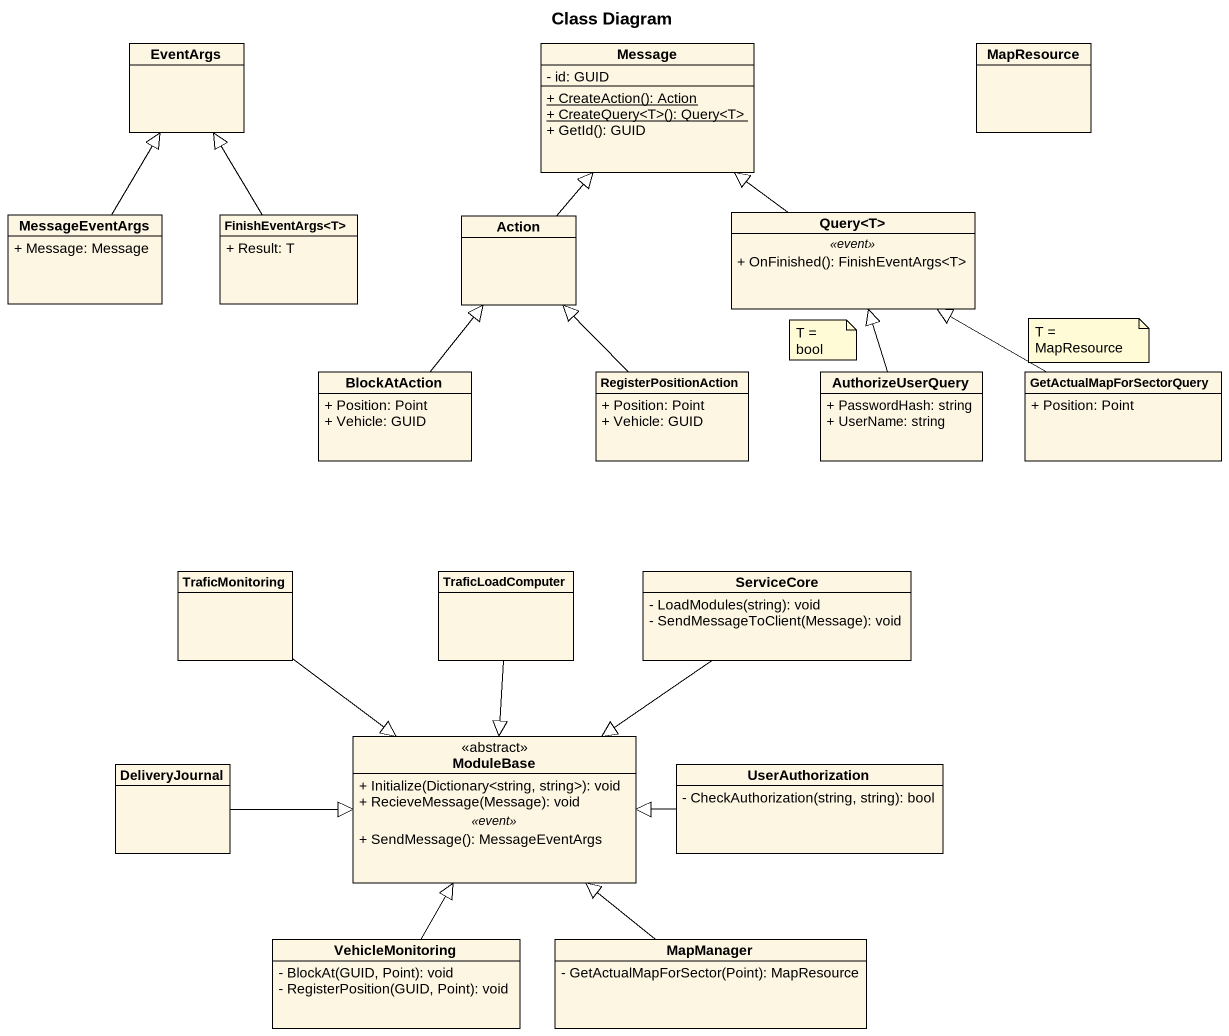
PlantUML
@startuml
title Class Diagram
hide circle
hide empty members
skinparam classAttributeIconSize 0
class EventArgs
class Message {
  - id: GUID
  {static} + CreateAction(): Action
  {static} + CreateQuery<T>(): Query<T>
  + GetId(): GUID
}
class MapResource
class MessageEventArgs {
  + Message: Message
}
class "FinishEventArgs<T>" as FinishEventArgs_T {
  + Result: T
}
class "Action" as Action_
class "Query<T>" as Query_T {
  .. <<event>> ..
  + OnFinished(): FinishEventArgs<T>
}
class BlockAtAction {
  + Position: Point
  + Vehicle: GUID
}
class RegisterPositionAction {
  + Position: Point
  + Vehicle: GUID
}
class AuthorizeUserQuery {
  + PasswordHash: string
  + UserName: string
}
class GetActualMapForSectorQuery {
  + Position: Point
}
class TraficMonitoring
class TraficLoadComputer
class ServiceCore {
  - LoadModules(string): void
  - SendMessageToClient(Message): void
}
class DeliveryJournal
class ModuleBase <<abstract>> {
  + Initialize(Dictionary<string, string>): void
  + RecieveMessage(Message): void
  .. <<event>> ..
  + SendMessage(): MessageEventArgs
}
class UserAuthorization {
  - CheckAuthorization(string, string): bool
}
class VehicleMonitoring {
  - BlockAt(GUID, Point): void
  - RegisterPosition(GUID, Point): void
}
class MapManager {
  - GetActualMapForSector(Point): MapResource
}
MessageEventArgs -up-|> EventArgs
FinishEventArgs_T -up-|> EventArgs
Action_ -up-|> Message
Query_T -up-|> Message
BlockAtAction -up-|> Action_
RegisterPositionAction -up-|> Action_
AuthorizeUserQuery -up-|> Query_T
GetActualMapForSectorQuery -left-|> Query_T
TraficMonitoring --|> ModuleBase
TraficLoadComputer --|> ModuleBase
ServiceCore --|> ModuleBase
DeliveryJournal -right-|> ModuleBase
UserAuthorization -left-|> ModuleBase
VehicleMonitoring -up-|> ModuleBase
MapManager -up-|> ModuleBase
note as N1
  T = bool
end note
note as N2
  T = MapResource
end note
@enduml
